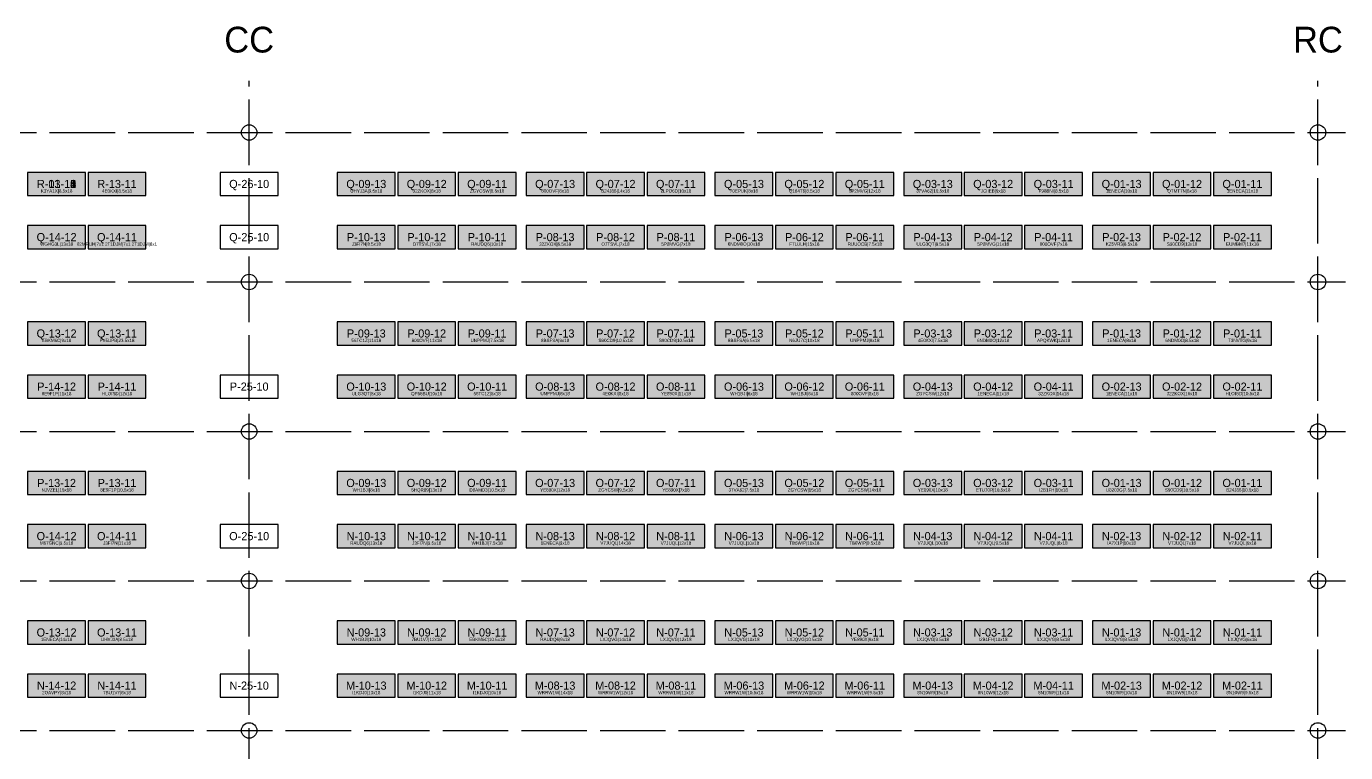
# Model space of a CAD drawing. Header units: metres. Extents: x 0 to 111, y -140 to 53.
# Drawn here: x 85.34 to 110.91, y 39.37 to 53.46 of the extents above; entities that cross this region are included whole.
import ezdxf
from ezdxf.enums import TextEntityAlignment as Align

# ---------------------------------------------------------------- set-up
doc = ezdxf.new("R2010")
doc.units = ezdxf.units.M
doc.linetypes.add('DASHED', pattern=[1.524, 1.27, -0.254])
for name, color, linetype in [('CROSS_AISLES', 4, 'Continuous'), ('LABELS', 7, 'Continuous'), ('RACK_L1', 7, 'Continuous'), ('STOCK_ONLY', 254, 'Continuous'), ('SUPPORT_POINTS', 8, 'Continuous'), ('WALKWAYS', 8, 'Continuous'), ('ZONE_A', 1, 'Continuous'), ('ZONE_B', 30, 'Continuous'), ('ZONE_C', 5, 'Continuous')]:
    doc.layers.add(name, color=color, linetype=linetype)

msp = doc.modelspace()

# ---------------------------------------------------------------- hatches: boundary and pattern name
at = {"layer": 'STOCK_ONLY'}
for points in [[(86.537, 50.174), (87.66, 50.174), (87.66, 50.625), (86.537, 50.625)], [(92.54, 50.174), (93.662, 50.174), (93.662, 50.625), (92.54, 50.625)], [(95.028, 50.174), (96.151, 50.174), (96.151, 50.625), (95.028, 50.625)], [(96.2, 50.174), (97.322, 50.174), (97.322, 50.625), (96.2, 50.625)], [(97.371, 50.174), (98.493, 50.174), (98.493, 50.625), (97.371, 50.625)], [(98.688, 50.174), (99.811, 50.174), (99.811, 50.625), (98.688, 50.625)], [(99.86, 50.174), (100.982, 50.174), (100.982, 50.625), (99.86, 50.625)], [(101.031, 50.174), (102.153, 50.174), (102.153, 50.625), (101.031, 50.625)], [(102.348, 50.174), (103.471, 50.174), (103.471, 50.625), (102.348, 50.625)], [(106.008, 50.174), (107.131, 50.174), (107.131, 50.625), (106.008, 50.625)], [(107.18, 50.174), (108.302, 50.174), (108.302, 50.625), (107.18, 50.625)], [(108.351, 50.174), (109.473, 50.174), (109.473, 50.625), (108.351, 50.625)], [(85.366, 49.143), (86.488, 49.143), (86.488, 49.594), (85.366, 49.594)], [(91.368, 49.143), (92.491, 49.143), (92.491, 49.594), (91.368, 49.594)], [(92.54, 49.143), (93.662, 49.143), (93.662, 49.594), (92.54, 49.594)], [(93.711, 49.143), (94.833, 49.143), (94.833, 49.594), (93.711, 49.594)], [(96.2, 49.143), (97.322, 49.143), (97.322, 49.594), (96.2, 49.594)], [(97.371, 49.143), (98.493, 49.143), (98.493, 49.594), (97.371, 49.594)], [(98.688, 49.143), (99.811, 49.143), (99.811, 49.594), (98.688, 49.594)], [(103.52, 49.143), (104.642, 49.143), (104.642, 49.594), (103.52, 49.594)], [(104.691, 49.143), (105.813, 49.143), (105.813, 49.594), (104.691, 49.594)], [(107.18, 49.143), (108.302, 49.143), (108.302, 49.594), (107.18, 49.594)], [(108.351, 49.143), (109.473, 49.143), (109.473, 49.594), (108.351, 49.594)], [(85.366, 47.274), (86.488, 47.274), (86.488, 47.725), (85.366, 47.725)], [(91.368, 47.274), (92.491, 47.274), (92.491, 47.725), (91.368, 47.725)], [(92.54, 47.274), (93.662, 47.274), (93.662, 47.725), (92.54, 47.725)], [(95.028, 47.274), (96.151, 47.274), (96.151, 47.725), (95.028, 47.725)], [(97.371, 47.274), (98.493, 47.274), (98.493, 47.725), (97.371, 47.725)], [(99.86, 47.274), (100.982, 47.274), (100.982, 47.725), (99.86, 47.725)], [(101.031, 47.274), (102.153, 47.274), (102.153, 47.725), (101.031, 47.725)], [(102.348, 47.274), (103.471, 47.274), (103.471, 47.725), (102.348, 47.725)], [(103.52, 47.274), (104.642, 47.274), (104.642, 47.725), (103.52, 47.725)], [(104.691, 47.274), (105.813, 47.274), (105.813, 47.725), (104.691, 47.725)], [(106.008, 47.274), (107.131, 47.274), (107.131, 47.725), (106.008, 47.725)], [(107.18, 47.274), (108.302, 47.274), (108.302, 47.725), (107.18, 47.725)], [(108.351, 47.274), (109.473, 47.274), (109.473, 47.725), (108.351, 47.725)], [(85.366, 46.243), (86.488, 46.243), (86.488, 46.694), (85.366, 46.694)], [(86.537, 46.243), (87.66, 46.243), (87.66, 46.694), (86.537, 46.694)], [(91.368, 46.243), (92.491, 46.243), (92.491, 46.694), (91.368, 46.694)], [(92.54, 46.243), (93.662, 46.243), (93.662, 46.694), (92.54, 46.694)], [(93.711, 46.243), (94.833, 46.243), (94.833, 46.694), (93.711, 46.694)], [(95.028, 46.243), (96.151, 46.243), (96.151, 46.694), (95.028, 46.694)], [(96.2, 46.243), (97.322, 46.243), (97.322, 46.694), (96.2, 46.694)], [(98.688, 46.243), (99.811, 46.243), (99.811, 46.694), (98.688, 46.694)], [(99.86, 46.243), (100.982, 46.243), (100.982, 46.694), (99.86, 46.694)], [(101.031, 46.243), (102.153, 46.243), (102.153, 46.694), (101.031, 46.694)], [(102.348, 46.243), (103.471, 46.243), (103.471, 46.694), (102.348, 46.694)], [(103.52, 46.243), (104.642, 46.243), (104.642, 46.694), (103.52, 46.694)], [(104.691, 46.243), (105.813, 46.243), (105.813, 46.694), (104.691, 46.694)], [(106.008, 46.243), (107.131, 46.243), (107.131, 46.694), (106.008, 46.694)], [(107.18, 46.243), (108.302, 46.243), (108.302, 46.694), (107.18, 46.694)], [(85.366, 44.374), (86.488, 44.374), (86.488, 44.825), (85.366, 44.825)], [(92.54, 44.374), (93.662, 44.374), (93.662, 44.825), (92.54, 44.825)], [(97.371, 44.374), (98.493, 44.374), (98.493, 44.825), (97.371, 44.825)], [(98.688, 44.374), (99.811, 44.374), (99.811, 44.825), (98.688, 44.825)], [(99.86, 44.374), (100.982, 44.374), (100.982, 44.825), (99.86, 44.825)], [(101.031, 44.374), (102.153, 44.374), (102.153, 44.825), (101.031, 44.825)], [(102.348, 44.374), (103.471, 44.374), (103.471, 44.825), (102.348, 44.825)], [(104.691, 44.374), (105.813, 44.374), (105.813, 44.825), (104.691, 44.825)], [(107.18, 44.374), (108.302, 44.374), (108.302, 44.825), (107.18, 44.825)], [(108.351, 44.374), (109.473, 44.374), (109.473, 44.825), (108.351, 44.825)], [(86.537, 43.343), (87.66, 43.343), (87.66, 43.794), (86.537, 43.794)], [(92.54, 43.343), (93.662, 43.343), (93.662, 43.794), (92.54, 43.794)], [(96.2, 43.343), (97.322, 43.343), (97.322, 43.794), (96.2, 43.794)], [(97.371, 43.343), (98.493, 43.343), (98.493, 43.794), (97.371, 43.794)], [(98.688, 43.343), (99.811, 43.343), (99.811, 43.794), (98.688, 43.794)], [(99.86, 43.343), (100.982, 43.343), (100.982, 43.794), (99.86, 43.794)], [(102.348, 43.343), (103.471, 43.343), (103.471, 43.794), (102.348, 43.794)], [(103.52, 43.343), (104.642, 43.343), (104.642, 43.794), (103.52, 43.794)], [(104.691, 43.343), (105.813, 43.343), (105.813, 43.794), (104.691, 43.794)], [(106.008, 43.343), (107.131, 43.343), (107.131, 43.794), (106.008, 43.794)], [(107.18, 43.343), (108.302, 43.343), (108.302, 43.794), (107.18, 43.794)], [(108.351, 43.343), (109.473, 43.343), (109.473, 43.794), (108.351, 43.794)], [(85.366, 41.474), (86.488, 41.474), (86.488, 41.925), (85.366, 41.925)], [(91.368, 41.474), (92.491, 41.474), (92.491, 41.925), (91.368, 41.925)], [(92.54, 41.474), (93.662, 41.474), (93.662, 41.925), (92.54, 41.925)], [(95.028, 41.474), (96.151, 41.474), (96.151, 41.925), (95.028, 41.925)], [(96.2, 41.474), (97.322, 41.474), (97.322, 41.925), (96.2, 41.925)], [(97.371, 41.474), (98.493, 41.474), (98.493, 41.925), (97.371, 41.925)], [(98.688, 41.474), (99.811, 41.474), (99.811, 41.925), (98.688, 41.925)], [(99.86, 41.474), (100.982, 41.474), (100.982, 41.925), (99.86, 41.925)], [(101.031, 41.474), (102.153, 41.474), (102.153, 41.925), (101.031, 41.925)], [(103.52, 41.474), (104.642, 41.474), (104.642, 41.925), (103.52, 41.925)], [(104.691, 41.474), (105.813, 41.474), (105.813, 41.925), (104.691, 41.925)], [(106.008, 41.474), (107.131, 41.474), (107.131, 41.925), (106.008, 41.925)], [(107.18, 41.474), (108.302, 41.474), (108.302, 41.925), (107.18, 41.925)], [(108.351, 41.474), (109.473, 41.474), (109.473, 41.925), (108.351, 41.925)], [(85.366, 40.443), (86.488, 40.443), (86.488, 40.894), (85.366, 40.894)], [(86.537, 40.443), (87.66, 40.443), (87.66, 40.894), (86.537, 40.894)], [(92.54, 40.443), (93.662, 40.443), (93.662, 40.894), (92.54, 40.894)], [(93.711, 40.443), (94.833, 40.443), (94.833, 40.894), (93.711, 40.894)], [(96.2, 40.443), (97.322, 40.443), (97.322, 40.894), (96.2, 40.894)], [(97.371, 40.443), (98.493, 40.443), (98.493, 40.894), (97.371, 40.894)], [(99.86, 40.443), (100.982, 40.443), (100.982, 40.894), (99.86, 40.894)], [(101.031, 40.443), (102.153, 40.443), (102.153, 40.894), (101.031, 40.894)], [(102.348, 40.443), (103.471, 40.443), (103.471, 40.894), (102.348, 40.894)], [(103.52, 40.443), (104.642, 40.443), (104.642, 40.894), (103.52, 40.894)], [(104.691, 40.443), (105.813, 40.443), (105.813, 40.894), (104.691, 40.894)], [(106.008, 40.443), (107.131, 40.443), (107.131, 40.894), (106.008, 40.894)], [(107.18, 40.443), (108.302, 40.443), (108.302, 40.894), (107.18, 40.894)], [(108.351, 40.443), (109.473, 40.443), (109.473, 40.894), (108.351, 40.894)]]:
    msp.add_hatch(color=254, dxfattribs=at).paths.add_polyline_path(points)
at = {"layer": 'ZONE_A'}
for points in [[(91.368, 50.174), (92.491, 50.174), (92.491, 50.625), (91.368, 50.625)], [(86.537, 47.274), (87.66, 47.274), (87.66, 47.725), (86.537, 47.725)], [(91.368, 44.374), (92.491, 44.374), (92.491, 44.825), (91.368, 44.825)], [(96.2, 44.374), (97.322, 44.374), (97.322, 44.825), (96.2, 44.825)], [(91.368, 43.343), (92.491, 43.343), (92.491, 43.794), (91.368, 43.794)], [(95.028, 43.343), (96.151, 43.343), (96.151, 43.794), (95.028, 43.794)], [(102.348, 41.474), (103.471, 41.474), (103.471, 41.925), (102.348, 41.925)], [(91.368, 40.443), (92.491, 40.443), (92.491, 40.894), (91.368, 40.894)], [(98.688, 40.443), (99.811, 40.443), (99.811, 40.894), (98.688, 40.894)]]:
    msp.add_hatch(color=1, dxfattribs=at).paths.add_polyline_path(points)
at = {"layer": 'ZONE_B'}
for points in [[(85.366, 50.174), (86.488, 50.174), (86.488, 50.625), (85.366, 50.625)], [(93.711, 50.174), (94.833, 50.174), (94.833, 50.625), (93.711, 50.625)], [(86.537, 49.143), (87.66, 49.143), (87.66, 49.594), (86.537, 49.594)], [(101.031, 49.143), (102.153, 49.143), (102.153, 49.594), (101.031, 49.594)], [(102.348, 49.143), (103.471, 49.143), (103.471, 49.594), (102.348, 49.594)], [(106.008, 49.143), (107.131, 49.143), (107.131, 49.594), (106.008, 49.594)], [(93.711, 47.274), (94.833, 47.274), (94.833, 47.725), (93.711, 47.725)], [(96.2, 47.274), (97.322, 47.274), (97.322, 47.725), (96.2, 47.725)], [(97.371, 46.243), (98.493, 46.243), (98.493, 46.694), (97.371, 46.694)], [(108.351, 46.243), (109.473, 46.243), (109.473, 46.694), (108.351, 46.694)], [(86.537, 44.374), (87.66, 44.374), (87.66, 44.825), (86.537, 44.825)], [(95.028, 44.374), (96.151, 44.374), (96.151, 44.825), (95.028, 44.825)], [(85.366, 43.343), (86.488, 43.343), (86.488, 43.794), (85.366, 43.794)], [(93.711, 43.343), (94.833, 43.343), (94.833, 43.794), (93.711, 43.794)], [(101.031, 43.343), (102.153, 43.343), (102.153, 43.794), (101.031, 43.794)], [(86.537, 41.474), (87.66, 41.474), (87.66, 41.925), (86.537, 41.925)], [(95.028, 40.443), (96.151, 40.443), (96.151, 40.894), (95.028, 40.894)]]:
    msp.add_hatch(color=30, dxfattribs=at).paths.add_polyline_path(points)
at = {"layer": 'ZONE_C'}
for points in [[(103.52, 50.174), (104.642, 50.174), (104.642, 50.625), (103.52, 50.625)], [(104.691, 50.174), (105.813, 50.174), (105.813, 50.625), (104.691, 50.625)], [(95.028, 49.143), (96.151, 49.143), (96.151, 49.594), (95.028, 49.594)], [(99.86, 49.143), (100.982, 49.143), (100.982, 49.594), (99.86, 49.594)], [(98.688, 47.274), (99.811, 47.274), (99.811, 47.725), (98.688, 47.725)], [(93.711, 44.374), (94.833, 44.374), (94.833, 44.825), (93.711, 44.825)], [(103.52, 44.374), (104.642, 44.374), (104.642, 44.825), (103.52, 44.825)], [(106.008, 44.374), (107.131, 44.374), (107.131, 44.825), (106.008, 44.825)], [(93.711, 41.474), (94.833, 41.474), (94.833, 41.925), (93.711, 41.925)]]:
    msp.add_hatch(color=5, dxfattribs=at).paths.add_polyline_path(points)

# ---------------------------------------------------------------- linework, layer by layer
at = {"layer": 'CROSS_AISLES', "linetype": 'DASHED'}
for p, q in [((89.66, 2), (89.66, 52.4)), ((110.376, 2), (110.376, 52.4))]:
    msp.add_line(p, q, dxfattribs=at)
at = {"layer": 'RACK_L1'}
for points in [[(85.366, 50.174), (86.488, 50.174), (86.488, 50.625), (85.366, 50.625)], [(85.366, 50.174), (86.488, 50.174), (86.488, 50.625), (85.366, 50.625)], [(85.366, 50.174), (86.488, 50.174), (86.488, 50.625), (85.366, 50.625)], [(85.366, 50.174), (86.488, 50.174), (86.488, 50.625), (85.366, 50.625)], [(85.366, 50.174), (86.488, 50.174), (86.488, 50.625), (85.366, 50.625)], [(85.366, 50.174), (86.488, 50.174), (86.488, 50.625), (85.366, 50.625)], [(85.366, 50.174), (86.488, 50.174), (86.488, 50.625), (85.366, 50.625)], [(86.537, 50.174), (87.66, 50.174), (87.66, 50.625), (86.537, 50.625)], [(89.099, 50.174), (90.222, 50.174), (90.222, 50.625), (89.099, 50.625)], [(91.368, 50.174), (92.491, 50.174), (92.491, 50.625), (91.368, 50.625)], [(92.54, 50.174), (93.662, 50.174), (93.662, 50.625), (92.54, 50.625)], [(93.711, 50.174), (94.833, 50.174), (94.833, 50.625), (93.711, 50.625)], [(95.028, 50.174), (96.151, 50.174), (96.151, 50.625), (95.028, 50.625)], [(96.2, 50.174), (97.322, 50.174), (97.322, 50.625), (96.2, 50.625)], [(97.371, 50.174), (98.493, 50.174), (98.493, 50.625), (97.371, 50.625)], [(98.688, 50.174), (99.811, 50.174), (99.811, 50.625), (98.688, 50.625)], [(99.86, 50.174), (100.982, 50.174), (100.982, 50.625), (99.86, 50.625)], [(101.031, 50.174), (102.153, 50.174), (102.153, 50.625), (101.031, 50.625)], [(102.348, 50.174), (103.471, 50.174), (103.471, 50.625), (102.348, 50.625)], [(103.52, 50.174), (104.642, 50.174), (104.642, 50.625), (103.52, 50.625)], [(104.691, 50.174), (105.813, 50.174), (105.813, 50.625), (104.691, 50.625)], [(106.008, 50.174), (107.131, 50.174), (107.131, 50.625), (106.008, 50.625)], [(107.18, 50.174), (108.302, 50.174), (108.302, 50.625), (107.18, 50.625)], [(108.351, 50.174), (109.473, 50.174), (109.473, 50.625), (108.351, 50.625)], [(85.366, 49.143), (86.488, 49.143), (86.488, 49.594), (85.366, 49.594)], [(86.537, 49.143), (87.66, 49.143), (87.66, 49.594), (86.537, 49.594)], [(89.099, 49.143), (90.222, 49.143), (90.222, 49.594), (89.099, 49.594)], [(91.368, 49.143), (92.491, 49.143), (92.491, 49.594), (91.368, 49.594)], [(92.54, 49.143), (93.662, 49.143), (93.662, 49.594), (92.54, 49.594)], [(93.711, 49.143), (94.833, 49.143), (94.833, 49.594), (93.711, 49.594)], [(95.028, 49.143), (96.151, 49.143), (96.151, 49.594), (95.028, 49.594)], [(96.2, 49.143), (97.322, 49.143), (97.322, 49.594), (96.2, 49.594)], [(97.371, 49.143), (98.493, 49.143), (98.493, 49.594), (97.371, 49.594)], [(98.688, 49.143), (99.811, 49.143), (99.811, 49.594), (98.688, 49.594)], [(99.86, 49.143), (100.982, 49.143), (100.982, 49.594), (99.86, 49.594)], [(101.031, 49.143), (102.153, 49.143), (102.153, 49.594), (101.031, 49.594)], [(102.348, 49.143), (103.471, 49.143), (103.471, 49.594), (102.348, 49.594)], [(103.52, 49.143), (104.642, 49.143), (104.642, 49.594), (103.52, 49.594)], [(104.691, 49.143), (105.813, 49.143), (105.813, 49.594), (104.691, 49.594)], [(106.008, 49.143), (107.131, 49.143), (107.131, 49.594), (106.008, 49.594)], [(107.18, 49.143), (108.302, 49.143), (108.302, 49.594), (107.18, 49.594)], [(108.351, 49.143), (109.473, 49.143), (109.473, 49.594), (108.351, 49.594)], [(85.366, 47.274), (86.488, 47.274), (86.488, 47.725), (85.366, 47.725)], [(86.537, 47.274), (87.66, 47.274), (87.66, 47.725), (86.537, 47.725)], [(91.368, 47.274), (92.491, 47.274), (92.491, 47.725), (91.368, 47.725)], [(92.54, 47.274), (93.662, 47.274), (93.662, 47.725), (92.54, 47.725)], [(93.711, 47.274), (94.833, 47.274), (94.833, 47.725), (93.711, 47.725)], [(95.028, 47.274), (96.151, 47.274), (96.151, 47.725), (95.028, 47.725)], [(96.2, 47.274), (97.322, 47.274), (97.322, 47.725), (96.2, 47.725)], [(97.371, 47.274), (98.493, 47.274), (98.493, 47.725), (97.371, 47.725)], [(98.688, 47.274), (99.811, 47.274), (99.811, 47.725), (98.688, 47.725)], [(99.86, 47.274), (100.982, 47.274), (100.982, 47.725), (99.86, 47.725)], [(101.031, 47.274), (102.153, 47.274), (102.153, 47.725), (101.031, 47.725)], [(102.348, 47.274), (103.471, 47.274), (103.471, 47.725), (102.348, 47.725)], [(103.52, 47.274), (104.642, 47.274), (104.642, 47.725), (103.52, 47.725)], [(104.691, 47.274), (105.813, 47.274), (105.813, 47.725), (104.691, 47.725)], [(106.008, 47.274), (107.131, 47.274), (107.131, 47.725), (106.008, 47.725)], [(107.18, 47.274), (108.302, 47.274), (108.302, 47.725), (107.18, 47.725)], [(108.351, 47.274), (109.473, 47.274), (109.473, 47.725), (108.351, 47.725)], [(85.366, 46.243), (86.488, 46.243), (86.488, 46.694), (85.366, 46.694)], [(86.537, 46.243), (87.66, 46.243), (87.66, 46.694), (86.537, 46.694)], [(89.099, 46.243), (90.222, 46.243), (90.222, 46.694), (89.099, 46.694)], [(91.368, 46.243), (92.491, 46.243), (92.491, 46.694), (91.368, 46.694)], [(92.54, 46.243), (93.662, 46.243), (93.662, 46.694), (92.54, 46.694)], [(93.711, 46.243), (94.833, 46.243), (94.833, 46.694), (93.711, 46.694)], [(95.028, 46.243), (96.151, 46.243), (96.151, 46.694), (95.028, 46.694)], [(96.2, 46.243), (97.322, 46.243), (97.322, 46.694), (96.2, 46.694)], [(97.371, 46.243), (98.493, 46.243), (98.493, 46.694), (97.371, 46.694)], [(98.688, 46.243), (99.811, 46.243), (99.811, 46.694), (98.688, 46.694)], [(99.86, 46.243), (100.982, 46.243), (100.982, 46.694), (99.86, 46.694)], [(101.031, 46.243), (102.153, 46.243), (102.153, 46.694), (101.031, 46.694)], [(102.348, 46.243), (103.471, 46.243), (103.471, 46.694), (102.348, 46.694)], [(103.52, 46.243), (104.642, 46.243), (104.642, 46.694), (103.52, 46.694)], [(104.691, 46.243), (105.813, 46.243), (105.813, 46.694), (104.691, 46.694)], [(106.008, 46.243), (107.131, 46.243), (107.131, 46.694), (106.008, 46.694)], [(107.18, 46.243), (108.302, 46.243), (108.302, 46.694), (107.18, 46.694)], [(108.351, 46.243), (109.473, 46.243), (109.473, 46.694), (108.351, 46.694)], [(85.366, 44.374), (86.488, 44.374), (86.488, 44.825), (85.366, 44.825)], [(86.537, 44.374), (87.66, 44.374), (87.66, 44.825), (86.537, 44.825)], [(91.368, 44.374), (92.491, 44.374), (92.491, 44.825), (91.368, 44.825)], [(92.54, 44.374), (93.662, 44.374), (93.662, 44.825), (92.54, 44.825)], [(93.711, 44.374), (94.833, 44.374), (94.833, 44.825), (93.711, 44.825)], [(95.028, 44.374), (96.151, 44.374), (96.151, 44.825), (95.028, 44.825)], [(96.2, 44.374), (97.322, 44.374), (97.322, 44.825), (96.2, 44.825)], [(97.371, 44.374), (98.493, 44.374), (98.493, 44.825), (97.371, 44.825)], [(98.688, 44.374), (99.811, 44.374), (99.811, 44.825), (98.688, 44.825)], [(99.86, 44.374), (100.982, 44.374), (100.982, 44.825), (99.86, 44.825)], [(101.031, 44.374), (102.153, 44.374), (102.153, 44.825), (101.031, 44.825)], [(102.348, 44.374), (103.471, 44.374), (103.471, 44.825), (102.348, 44.825)], [(103.52, 44.374), (104.642, 44.374), (104.642, 44.825), (103.52, 44.825)], [(104.691, 44.374), (105.813, 44.374), (105.813, 44.825), (104.691, 44.825)], [(106.008, 44.374), (107.131, 44.374), (107.131, 44.825), (106.008, 44.825)], [(107.18, 44.374), (108.302, 44.374), (108.302, 44.825), (107.18, 44.825)], [(108.351, 44.374), (109.473, 44.374), (109.473, 44.825), (108.351, 44.825)], [(85.366, 43.343), (86.488, 43.343), (86.488, 43.794), (85.366, 43.794)], [(86.537, 43.343), (87.66, 43.343), (87.66, 43.794), (86.537, 43.794)], [(89.099, 43.343), (90.222, 43.343), (90.222, 43.794), (89.099, 43.794)], [(91.368, 43.343), (92.491, 43.343), (92.491, 43.794), (91.368, 43.794)], [(92.54, 43.343), (93.662, 43.343), (93.662, 43.794), (92.54, 43.794)], [(93.711, 43.343), (94.833, 43.343), (94.833, 43.794), (93.711, 43.794)], [(95.028, 43.343), (96.151, 43.343), (96.151, 43.794), (95.028, 43.794)], [(96.2, 43.343), (97.322, 43.343), (97.322, 43.794), (96.2, 43.794)], [(97.371, 43.343), (98.493, 43.343), (98.493, 43.794), (97.371, 43.794)], [(98.688, 43.343), (99.811, 43.343), (99.811, 43.794), (98.688, 43.794)], [(99.86, 43.343), (100.982, 43.343), (100.982, 43.794), (99.86, 43.794)], [(101.031, 43.343), (102.153, 43.343), (102.153, 43.794), (101.031, 43.794)], [(102.348, 43.343), (103.471, 43.343), (103.471, 43.794), (102.348, 43.794)], [(103.52, 43.343), (104.642, 43.343), (104.642, 43.794), (103.52, 43.794)], [(104.691, 43.343), (105.813, 43.343), (105.813, 43.794), (104.691, 43.794)], [(106.008, 43.343), (107.131, 43.343), (107.131, 43.794), (106.008, 43.794)], [(107.18, 43.343), (108.302, 43.343), (108.302, 43.794), (107.18, 43.794)], [(108.351, 43.343), (109.473, 43.343), (109.473, 43.794), (108.351, 43.794)], [(85.366, 41.474), (86.488, 41.474), (86.488, 41.925), (85.366, 41.925)], [(86.537, 41.474), (87.66, 41.474), (87.66, 41.925), (86.537, 41.925)], [(91.368, 41.474), (92.491, 41.474), (92.491, 41.925), (91.368, 41.925)], [(92.54, 41.474), (93.662, 41.474), (93.662, 41.925), (92.54, 41.925)], [(93.711, 41.474), (94.833, 41.474), (94.833, 41.925), (93.711, 41.925)], [(95.028, 41.474), (96.151, 41.474), (96.151, 41.925), (95.028, 41.925)], [(96.2, 41.474), (97.322, 41.474), (97.322, 41.925), (96.2, 41.925)], [(97.371, 41.474), (98.493, 41.474), (98.493, 41.925), (97.371, 41.925)], [(98.688, 41.474), (99.811, 41.474), (99.811, 41.925), (98.688, 41.925)], [(99.86, 41.474), (100.982, 41.474), (100.982, 41.925), (99.86, 41.925)], [(101.031, 41.474), (102.153, 41.474), (102.153, 41.925), (101.031, 41.925)], [(102.348, 41.474), (103.471, 41.474), (103.471, 41.925), (102.348, 41.925)], [(103.52, 41.474), (104.642, 41.474), (104.642, 41.925), (103.52, 41.925)], [(104.691, 41.474), (105.813, 41.474), (105.813, 41.925), (104.691, 41.925)], [(106.008, 41.474), (107.131, 41.474), (107.131, 41.925), (106.008, 41.925)], [(107.18, 41.474), (108.302, 41.474), (108.302, 41.925), (107.18, 41.925)], [(108.351, 41.474), (109.473, 41.474), (109.473, 41.925), (108.351, 41.925)], [(85.366, 40.443), (86.488, 40.443), (86.488, 40.894), (85.366, 40.894)], [(86.537, 40.443), (87.66, 40.443), (87.66, 40.894), (86.537, 40.894)], [(89.099, 40.443), (90.222, 40.443), (90.222, 40.894), (89.099, 40.894)], [(91.368, 40.443), (92.491, 40.443), (92.491, 40.894), (91.368, 40.894)], [(92.54, 40.443), (93.662, 40.443), (93.662, 40.894), (92.54, 40.894)], [(93.711, 40.443), (94.833, 40.443), (94.833, 40.894), (93.711, 40.894)], [(95.028, 40.443), (96.151, 40.443), (96.151, 40.894), (95.028, 40.894)], [(96.2, 40.443), (97.322, 40.443), (97.322, 40.894), (96.2, 40.894)], [(97.371, 40.443), (98.493, 40.443), (98.493, 40.894), (97.371, 40.894)], [(98.688, 40.443), (99.811, 40.443), (99.811, 40.894), (98.688, 40.894)], [(99.86, 40.443), (100.982, 40.443), (100.982, 40.894), (99.86, 40.894)], [(101.031, 40.443), (102.153, 40.443), (102.153, 40.894), (101.031, 40.894)], [(102.348, 40.443), (103.471, 40.443), (103.471, 40.894), (102.348, 40.894)], [(103.52, 40.443), (104.642, 40.443), (104.642, 40.894), (103.52, 40.894)], [(104.691, 40.443), (105.813, 40.443), (105.813, 40.894), (104.691, 40.894)], [(106.008, 40.443), (107.131, 40.443), (107.131, 40.894), (106.008, 40.894)], [(107.18, 40.443), (108.302, 40.443), (108.302, 40.894), (107.18, 40.894)], [(108.351, 40.443), (109.473, 40.443), (109.473, 40.894), (108.351, 40.894)]]:
    msp.add_lwpolyline(points, close=True, dxfattribs=at)
at = {"layer": 'SUPPORT_POINTS'}
for centre in [(89.66, 51.399), (110.376, 51.399), (89.66, 48.499), (110.376, 48.499), (89.66, 45.599), (110.376, 45.599), (89.66, 42.699), (110.376, 42.699), (89.66, 39.799), (110.376, 39.799)]:
    msp.add_circle(centre, 0.15, dxfattribs=at)
at = {"layer": 'WALKWAYS', "linetype": 'DASHED'}
for p, q in [((64.456, 51.399), (110.912, 51.399)), ((64.456, 48.499), (110.912, 48.499)), ((64.456, 45.599), (110.912, 45.599)), ((64.456, 42.699), (110.912, 42.699)), ((64.456, 39.799), (110.912, 39.799))]:
    msp.add_line(p, q, dxfattribs=at)

# ---------------------------------------------------------------- texts
at = {"layer": 'CROSS_AISLES'}
for s, p in [('CC', (89.66, 53.2)), ('RC', (110.376, 53.2))]:
    msp.add_text(s, height=0.5, dxfattribs=at).set_placement(p, align=Align.MIDDLE_CENTER)
at = {"layer": 'LABELS'}
for s, height, p in [('R-13-12', 0.1579, (85.927, 50.4)), ('R-01-10', 0.1579, (85.927, 50.4)), ('R-01-11', 0.1579, (85.927, 50.4)), ('R-01-12', 0.1579, (85.927, 50.4)), ('R-01-13', 0.1579, (85.927, 50.4)), ('R-01-14', 0.1579, (85.927, 50.4)), ('R-01-15', 0.1579, (85.927, 50.4)), ('R-13-11', 0.1579, (87.098, 50.4)), ('Q-26-10', 0.1579, (89.66, 50.4)), ('Q-09-13', 0.1579, (91.93, 50.4)), ('Q-09-12', 0.1579, (93.101, 50.4)), ('Q-09-11', 0.1579, (94.272, 50.4)), ('Q-07-13', 0.1579, (95.59, 50.4)), ('Q-07-12', 0.1579, (96.761, 50.4)), ('Q-07-11', 0.1579, (97.932, 50.4)), ('Q-05-13', 0.1579, (99.25, 50.4)), ('Q-05-12', 0.1579, (100.421, 50.4)), ('Q-05-11', 0.1579, (101.592, 50.4)), ('Q-03-13', 0.1579, (102.91, 50.4)), ('Q-03-12', 0.1579, (104.081, 50.4)), ('Q-03-11', 0.1579, (105.252, 50.4)), ('Q-01-13', 0.1579, (106.57, 50.4)), ('Q-01-12', 0.1579, (107.741, 50.4)), ('Q-01-11', 0.1579, (108.912, 50.4)), ('K3YA1X|8.5x18', 0.06314, (85.927, 50.265)), ('4E0KXI|8.5x18', 0.06314, (87.098, 50.265)), ('UHYJ3A|9.5x18', 0.06314, (91.93, 50.265)), ('32ZKOX|8x18', 0.06314, (93.101, 50.265)), ('ZGYCSW|8.5x18', 0.06314, (94.272, 50.265)), ('800OVF|8x18', 0.06314, (95.59, 50.265)), ('B24J86|14x18', 0.06314, (96.761, 50.265)), ('2LPO6D|10x18', 0.06314, (97.932, 50.265)), ('70EPUK|8x18', 0.06314, (99.25, 50.265)), ('Q164T6|8.5x18', 0.06314, (100.421, 50.265)), ('5P2MVG|12x18', 0.06314, (101.592, 50.265)), ('37VA62|10.5x18', 0.06314, (102.91, 50.265)), ('JCIIEB|9x18', 0.06314, (104.081, 50.265)), ('F98BNI|8.5x18', 0.06314, (105.252, 50.265)), ('1ENECA|10x18', 0.06314, (106.57, 50.265)), ('QTMT7N|6x18', 0.06314, (107.741, 50.265)), ('1ENECA|11x18', 0.06314, (108.912, 50.265)), ('Q-14-12', 0.1579, (85.927, 49.369)), ('Q-14-11', 0.1579, (87.098, 49.369)), ('Q-25-10', 0.1579, (89.66, 49.369)), ('P-10-13', 0.1579, (91.93, 49.369)), ('P-10-12', 0.1579, (93.101, 49.369)), ('P-10-11', 0.1579, (94.272, 49.369)), ('P-08-13', 0.1579, (95.59, 49.369)), ('P-08-12', 0.1579, (96.761, 49.369)), ('P-08-11', 0.1579, (97.932, 49.369)), ('P-06-13', 0.1579, (99.25, 49.369)), ('P-06-12', 0.1579, (100.421, 49.369)), ('P-06-11', 0.1579, (101.592, 49.369)), ('P-04-13', 0.1579, (102.91, 49.369)), ('P-04-12', 0.1579, (104.081, 49.369)), ('P-04-11', 0.1579, (105.252, 49.369)), ('P-02-13', 0.1579, (106.57, 49.369)), ('P-02-12', 0.1579, (107.741, 49.369)), ('P-02-11', 0.1579, (108.912, 49.369)), ('WGHG3L|13x18', 0.06314, (85.927, 49.234)), ('02MRUH|7x1 2T1DJM|7x1 2T1DJM|8x1', 0.06314, (87.098, 49.234)), ('J3FI7N|8.5x18', 0.06314, (91.93, 49.234)), ('O7TSVL|7x18', 0.06314, (93.101, 49.234)), ('RAUDQ6|10x18', 0.06314, (94.272, 49.234)), ('32ZKOX|6.5x18', 0.06314, (95.59, 49.234)), ('O7TSVL|7x18', 0.06314, (96.761, 49.234)), ('5P2MVG|7x18', 0.06314, (97.932, 49.234)), ('6NDM0O|10x18', 0.06314, (99.25, 49.234)), ('F7LULH|15x18', 0.06314, (100.421, 49.234)), ('RUUOCB|7.5x18', 0.06314, (101.592, 49.234)), ('ULG3QT|8.5x18', 0.06314, (102.91, 49.234)), ('5P2MVG|11x18', 0.06314, (104.081, 49.234)), ('800OVF|7x18', 0.06314, (105.252, 49.234)), ('KZ5VR3|8.5x18', 0.06314, (106.57, 49.234)), ('S90CD9|13x18', 0.06314, (107.741, 49.234)), ('EUMBM7|11x18', 0.06314, (108.912, 49.234)), ('Q-13-12', 0.1579, (85.927, 47.5)), ('Q-13-11', 0.1579, (87.098, 47.5)), ('P-09-13', 0.1579, (91.93, 47.5)), ('P-09-12', 0.1579, (93.101, 47.5)), ('P-09-11', 0.1579, (94.272, 47.5)), ('P-07-13', 0.1579, (95.59, 47.5)), ('P-07-12', 0.1579, (96.761, 47.5)), ('P-07-11', 0.1579, (97.932, 47.5)), ('P-05-13', 0.1579, (99.25, 47.5)), ('P-05-12', 0.1579, (100.421, 47.5)), ('P-05-11', 0.1579, (101.592, 47.5)), ('P-03-13', 0.1579, (102.91, 47.5)), ('P-03-12', 0.1579, (104.081, 47.5)), ('P-03-11', 0.1579, (105.252, 47.5)), ('P-01-13', 0.1579, (106.57, 47.5)), ('P-01-12', 0.1579, (107.741, 47.5)), ('P-01-11', 0.1579, (108.912, 47.5)), ('EBKM6C|9x18', 0.06314, (85.927, 47.365)), ('PY5UPB|23.5x18', 0.06314, (87.098, 47.365)), ('56TC1Z|11x18', 0.06314, (91.93, 47.365)), ('800OVF|11x18', 0.06314, (93.101, 47.365)), ('UNPPMJ|7.5x18', 0.06314, (94.272, 47.365)), ('8BSFSA|9x18', 0.06314, (95.59, 47.365)), ('S90CD9|10.5x18', 0.06314, (96.761, 47.365)), ('S90CD9|10.5x18', 0.06314, (97.932, 47.365)), ('8BSFSA|6.5x18', 0.06314, (99.25, 47.365)), ('N6JU7C|10x18', 0.06314, (100.421, 47.365)), ('UNPPMJ|8x18', 0.06314, (101.592, 47.365)), ('4E0KXI|7.5x18', 0.06314, (102.91, 47.365)), ('6NDM0O|12x18', 0.06314, (104.081, 47.365)), ('APQKWK|12x18', 0.06314, (105.252, 47.365)), ('1ENECA|8x18', 0.06314, (106.57, 47.365)), ('6NDM0O|8.5x18', 0.06314, (107.741, 47.365)), ('T3NVTG|9x18', 0.06314, (108.912, 47.365)), ('P-14-12', 0.1579, (85.927, 46.469)), ('P-14-11', 0.1579, (87.098, 46.469)), ('P-25-10', 0.1579, (89.66, 46.469)), ('O-10-13', 0.1579, (91.93, 46.469)), ('O-10-12', 0.1579, (93.101, 46.469)), ('O-10-11', 0.1579, (94.272, 46.469)), ('O-08-13', 0.1579, (95.59, 46.469)), ('O-08-12', 0.1579, (96.761, 46.469)), ('O-08-11', 0.1579, (97.932, 46.469)), ('O-06-13', 0.1579, (99.25, 46.469)), ('O-06-12', 0.1579, (100.421, 46.469)), ('O-06-11', 0.1579, (101.592, 46.469)), ('O-04-13', 0.1579, (102.91, 46.469)), ('O-04-12', 0.1579, (104.081, 46.469)), ('O-04-11', 0.1579, (105.252, 46.469)), ('O-02-13', 0.1579, (106.57, 46.469)), ('O-02-12', 0.1579, (107.741, 46.469)), ('O-02-11', 0.1579, (108.912, 46.469)), ('8E9F1P|11x18', 0.06314, (85.927, 46.334)), ('HLOISD|12x18', 0.06314, (87.098, 46.334)), ('ULG3QT|5x18', 0.06314, (91.93, 46.334)), ('QP56BU|10x18', 0.06314, (93.101, 46.334)), ('56TC1Z|5x18', 0.06314, (94.272, 46.334)), ('UNPPMJ|8x18', 0.06314, (95.59, 46.334)), ('4E0KXI|8x18', 0.06314, (96.761, 46.334)), ('YE890X|11x18', 0.06314, (97.932, 46.334)), ('WH1BJI|6x18', 0.06314, (99.25, 46.334)), ('WH1BJI|6x18', 0.06314, (100.421, 46.334)), ('800OVF|8x18', 0.06314, (101.592, 46.334)), ('ZGYCSW|12x18', 0.06314, (102.91, 46.334)), ('1ENECA|11x18', 0.06314, (104.081, 46.334)), ('32ZKOX|14x18', 0.06314, (105.252, 46.334)), ('1ENECA|11x18', 0.06314, (106.57, 46.334)), ('32ZKOX|16x18', 0.06314, (107.741, 46.334)), ('HLOISD|10.5x18', 0.06314, (108.912, 46.334)), ('P-13-12', 0.1579, (85.927, 44.6)), ('NJVZEL|15x18', 0.06314, (85.927, 44.465)), ('P-13-11', 0.1579, (87.098, 44.6)), ('8E9F1P|10.5x18', 0.06314, (87.098, 44.465)), ('O-09-13', 0.1579, (91.93, 44.6)), ('WH1BJI|8x18', 0.06314, (91.93, 44.465)), ('O-09-12', 0.1579, (93.101, 44.6)), ('5HQR89|13x18', 0.06314, (93.101, 44.465)), ('O-09-11', 0.1579, (94.272, 44.6)), ('D8AMD3|10.5x18', 0.06314, (94.272, 44.465)), ('O-07-13', 0.1579, (95.59, 44.6)), ('YE890X|12x18', 0.06314, (95.59, 44.465)), ('O-07-12', 0.1579, (96.761, 44.6)), ('ZGYCSW|9.5x18', 0.06314, (96.761, 44.465)), ('O-07-11', 0.1579, (97.932, 44.6)), ('YE890X|7x18', 0.06314, (97.932, 44.465)), ('O-05-13', 0.1579, (99.25, 44.6)), ('37VA62|7.5x18', 0.06314, (99.25, 44.465)), ('O-05-12', 0.1579, (100.421, 44.6)), ('ZGYCSW|15x18', 0.06314, (100.421, 44.465)), ('O-05-11', 0.1579, (101.592, 44.6)), ('ZGYCSW|14x18', 0.06314, (101.592, 44.465)), ('O-03-13', 0.1579, (102.91, 44.6)), ('YE890X|10x18', 0.06314, (102.91, 44.465)), ('O-03-12', 0.1579, (104.081, 44.6)), ('ETU70R|10.5x18', 0.06314, (104.081, 44.465)), ('O-03-11', 0.1579, (105.252, 44.6)), ('I2B1FH|10x18', 0.06314, (105.252, 44.465)), ('O-01-13', 0.1579, (106.57, 44.6)), ('U8203G|7.5x18', 0.06314, (106.57, 44.465)), ('O-01-12', 0.1579, (107.741, 44.6)), ('S90CD9|10.5x18', 0.06314, (107.741, 44.465)), ('O-01-11', 0.1579, (108.912, 44.6)), ('B24J86|10.5x18', 0.06314, (108.912, 44.465)), ('O-14-12', 0.1579, (85.927, 43.569)), ('O-14-11', 0.1579, (87.098, 43.569)), ('O-25-10', 0.1579, (89.66, 43.569)), ('N-10-13', 0.1579, (91.93, 43.569)), ('N-10-12', 0.1579, (93.101, 43.569)), ('N-10-11', 0.1579, (94.272, 43.569)), ('N-08-13', 0.1579, (95.59, 43.569)), ('N-08-12', 0.1579, (96.761, 43.569)), ('N-08-11', 0.1579, (97.932, 43.569)), ('N-06-13', 0.1579, (99.25, 43.569)), ('N-06-12', 0.1579, (100.421, 43.569)), ('N-06-11', 0.1579, (101.592, 43.569)), ('N-04-13', 0.1579, (102.91, 43.569)), ('N-04-12', 0.1579, (104.081, 43.569)), ('N-04-11', 0.1579, (105.252, 43.569)), ('N-02-13', 0.1579, (106.57, 43.569)), ('N-02-12', 0.1579, (107.741, 43.569)), ('N-02-11', 0.1579, (108.912, 43.569)), ('M67GNC|9.5x18', 0.06314, (85.927, 43.434)), ('J3FI7N|11x18', 0.06314, (87.098, 43.434)), ('RAUDQ6|13x18', 0.06314, (91.93, 43.434)), ('J3FI7N|9.5x18', 0.06314, (93.101, 43.434)), ('WH1BJI|7.5x18', 0.06314, (94.272, 43.434)), ('1ENECA|9x18', 0.06314, (95.59, 43.434)), ('V7JUQL|14x18', 0.06314, (96.761, 43.434)), ('V7JUQL|12x18', 0.06314, (97.932, 43.434)), ('V7JUQL|10x18', 0.06314, (99.25, 43.434)), ('TB6WIP|11x18', 0.06314, (100.421, 43.434)), ('TB6WIP|9.5x18', 0.06314, (101.592, 43.434)), ('V7JUQL|10x18', 0.06314, (102.91, 43.434)), ('V7JUQL|9.5x18', 0.06314, (104.081, 43.434)), ('V7JUQL|8x18', 0.06314, (105.252, 43.434)), ('IA7X1P|10x18', 0.06314, (106.57, 43.434)), ('V7JUQL|7x18', 0.06314, (107.741, 43.434)), ('V7JUQL|6x18', 0.06314, (108.912, 43.434)), ('O-13-12', 0.1579, (85.927, 41.7)), ('O-13-11', 0.1579, (87.098, 41.7)), ('N-09-13', 0.1579, (91.93, 41.7)), ('N-09-12', 0.1579, (93.101, 41.7)), ('N-09-11', 0.1579, (94.272, 41.7)), ('N-07-13', 0.1579, (95.59, 41.7)), ('N-07-12', 0.1579, (96.761, 41.7)), ('N-07-11', 0.1579, (97.932, 41.7)), ('N-05-13', 0.1579, (99.25, 41.7)), ('N-05-12', 0.1579, (100.421, 41.7)), ('N-05-11', 0.1579, (101.592, 41.7)), ('N-03-13', 0.1579, (102.91, 41.7)), ('N-03-12', 0.1579, (104.081, 41.7)), ('N-03-11', 0.1579, (105.252, 41.7)), ('N-01-13', 0.1579, (106.57, 41.7)), ('N-01-12', 0.1579, (107.741, 41.7)), ('N-01-11', 0.1579, (108.912, 41.7)), ('1ENECA|14x18', 0.06314, (85.927, 41.565)), ('UHYJ3A|8.5x18', 0.06314, (87.098, 41.565)), ('WH1BJI|10x18', 0.06314, (91.93, 41.565)), ('7BU1V7|12x18', 0.06314, (93.101, 41.565)), ('EBKM6C|10.5x18', 0.06314, (94.272, 41.565)), ('RAUDQ6|9x18', 0.06314, (95.59, 41.565)), ('LXJQVG|14x18', 0.06314, (96.761, 41.565)), ('LXJQVG|12x18', 0.06314, (97.932, 41.565)), ('LXJQVG|10x18', 0.06314, (99.25, 41.565)), ('LXJQVG|10.5x18', 0.06314, (100.421, 41.565)), ('YE890X|9x18', 0.06314, (101.592, 41.565)), ('LXJQVG|9.5x18', 0.06314, (102.91, 41.565)), ('I2B1FH|10x18', 0.06314, (104.081, 41.565)), ('LXJQVG|8.5x18', 0.06314, (105.252, 41.565)), ('LXJQVG|8.5x18', 0.06314, (106.57, 41.565)), ('LXJQVG|7x18', 0.06314, (107.741, 41.565)), ('LXJQVG|6x18', 0.06314, (108.912, 41.565)), ('N-14-12', 0.1579, (85.927, 40.669)), ('N-14-11', 0.1579, (87.098, 40.669)), ('N-25-10', 0.1579, (89.66, 40.669)), ('M-10-13', 0.1579, (91.93, 40.669)), ('M-10-12', 0.1579, (93.101, 40.669)), ('M-10-11', 0.1579, (94.272, 40.669)), ('M-08-13', 0.1579, (95.59, 40.669)), ('M-08-12', 0.1579, (96.761, 40.669)), ('M-08-11', 0.1579, (97.932, 40.669)), ('M-06-13', 0.1579, (99.25, 40.669)), ('M-06-12', 0.1579, (100.421, 40.669)), ('M-06-11', 0.1579, (101.592, 40.669)), ('M-04-13', 0.1579, (102.91, 40.669)), ('M-04-12', 0.1579, (104.081, 40.669)), ('M-04-11', 0.1579, (105.252, 40.669)), ('M-02-13', 0.1579, (106.57, 40.669)), ('M-02-12', 0.1579, (107.741, 40.669)), ('M-02-11', 0.1579, (108.912, 40.669)), ('2OAVPY|8x18', 0.06314, (85.927, 40.534)), ('7BU1V7|8x18', 0.06314, (87.098, 40.534)), ('I1KDJ0|13x18', 0.06314, (91.93, 40.534)), ('I1KDJ0|11x18', 0.06314, (93.101, 40.534)), ('I1KDJ0|10x18', 0.06314, (94.272, 40.534)), ('WRRW1W|14x18', 0.06314, (95.59, 40.534)), ('WRRW1W|12x18', 0.06314, (96.761, 40.534)), ('WRRW1W|11x18', 0.06314, (97.932, 40.534)), ('WRRW1W|10.5x18', 0.06314, (99.25, 40.534)), ('WRRW1W|10x18', 0.06314, (100.421, 40.534)), ('WRRW1W|9.5x18', 0.06314, (101.592, 40.534)), ('8N10W9|15x18', 0.06314, (102.91, 40.534)), ('8N10W9|12x18', 0.06314, (104.081, 40.534)), ('8N10W9|11x18', 0.06314, (105.252, 40.534)), ('8N10W9|10x18', 0.06314, (106.57, 40.534)), ('8N10W9|10x18', 0.06314, (107.741, 40.534)), ('8N10W9|9.5x18', 0.06314, (108.912, 40.534))]:
    msp.add_text(s, height=height, dxfattribs=at).set_placement(p, align=Align.MIDDLE_CENTER)

doc.saveas('drawing.dxf')
